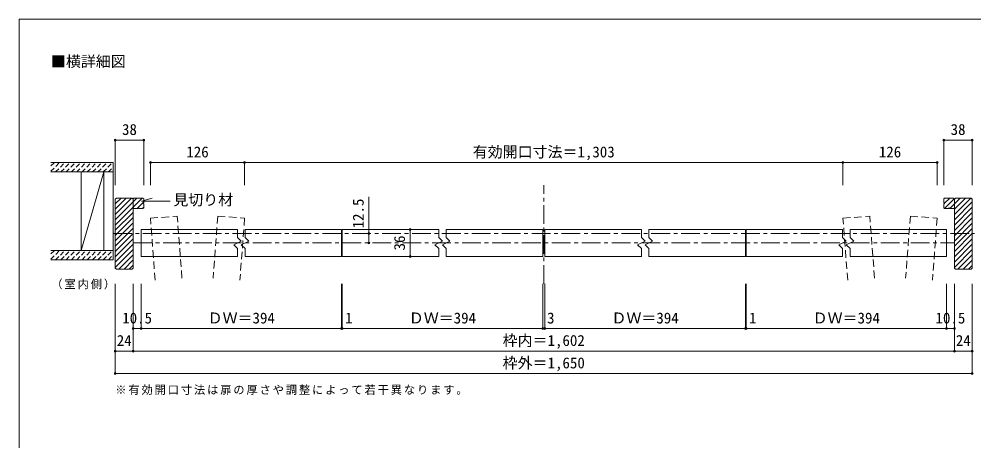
# Model space of a CAD drawing. Units: millimetres on the paper, with parts at other scales. Extents: x -197 to 281, y -138 to 137.
# Drawn here: x -197.2 to 58.2, y 24.2 to 137 of the extents above; entities that cross this region are included whole.
import ezdxf
from ezdxf.enums import TextEntityAlignment as Align

# ---------------------------------------------------------------- set-up
doc = ezdxf.new("R2010")
doc.units = ezdxf.units.MM
doc.header["$PDMODE"] = 32
doc.header["$PDSIZE"] = 0.5
for name, pattern in [('CHAIN1', [8, 5, -1, 1, -1]), ('DASHED1', [1.8, 1.2, -0.6]), ('DASHED2', [3, 2, -1])]:
    doc.linetypes.add(name, pattern=pattern)
for name, color, linetype, lineweight in [('0-1_通り芯', 4, 'CHAIN1', 9), ('0-3_仕上げ', 2, 'Continuous', 9), ('0-4_枠', 3, 'Continuous', 9), ('0-6_扉', 2, 'Continuous', 9), ('0-A_文字', 3, 'Continuous', 9), ('0-B_寸法', 7, 'Continuous', 9), ('0-C_ハッチ', 4, 'DASHED1', 9), ('1-A_文字', 7, 'Continuous', 9), ('F-0_補助線', 7, 'Continuous', 9)]:
    doc.layers.add(name, color=color, linetype=linetype, lineweight=lineweight)
doc.styles.add('ＭＳ ゴシック', font='')
doc.styles.get('ＭＳ ゴシック').set_extended_font_data('MS Gothic')

msp = doc.modelspace()

# ---------------------------------------------------------------- linework, layer by layer
at = {"layer": '0-1_通り芯'}
for p, q in [((-56.835, 66.25), (-56.835, 92.65)), ((-172.068, 79.65), (58.399, 79.65)), ((-166.668, 77.15), (52.999, 77.15))]:
    msp.add_line(p, q, dxfattribs=at)
at = {"layer": '0-3_仕上げ'}
for p, q in [((-188.667, 98.65), (-172.068, 98.65)), ((-188.667, 96.15), (-172.068, 96.15)), ((-180.568, 75.15), (-180.568, 96.15)), ((-174.568, 75.15), (-174.568, 96.15)), ((-188.667, 75.15), (-172.068, 75.15))]:
    msp.add_line(p, q, dxfattribs=at)
at = {"layer": '0-3_仕上げ', "color": 7}
msp.add_line((-174.568, 96.15), (-180.568, 75.15), dxfattribs=at)
at = {"layer": '0-3_仕上げ'}
msp.add_lwpolyline([(-188.667, 72.65), (-172.068, 72.65), (-172.068, 98.65)], dxfattribs=at)
at = {"layer": '0-4_枠'}
for p, q in [((-171.168, 89.15), (-171.468, 88.85)), ((-171.468, 88.85), (-171.468, 70.45)), ((-166.968, 89.15), (-171.168, 89.15)), ((-166.668, 88.85), (-166.968, 89.15)), ((-166.468, 89.15), (-166.668, 88.95)), ((-166.668, 70.45), (-166.668, 88.95)), ((52.799, 89.15), (52.999, 88.95)), ((52.999, 70.45), (52.999, 88.95)), ((57.499, 89.15), (57.799, 88.85)), ((57.799, 88.85), (57.799, 70.45)), ((52.799, 86.35), (52.999, 86.55))]:
    msp.add_line(p, q, dxfattribs=at)
for points in [[(-164.068, 87.75), (-163.868, 87.95), (-163.868, 88.95), (-164.068, 89.15), (-166.468, 89.15)], [(-165.268, 86.55), (-165.068, 86.35), (-164.068, 86.35), (-163.868, 86.55), (-163.868, 87.55), (-164.068, 87.75)], [(50.399, 87.75), (50.199, 87.95), (50.199, 88.95), (50.399, 89.15), (52.799, 89.15)], [(51.599, 86.55), (51.399, 86.35), (50.399, 86.35), (50.199, 86.55), (50.199, 87.55), (50.399, 87.75)], [(52.999, 88.85), (53.299, 89.15), (57.499, 89.15)], [(-166.668, 86.55), (-166.468, 86.35), (-165.468, 86.35), (-165.268, 86.55)], [(52.799, 86.35), (51.799, 86.35), (51.599, 86.55)], [(-171.468, 70.45), (-171.168, 70.15), (-166.968, 70.15), (-166.668, 70.45)], [(57.799, 70.45), (57.499, 70.15), (53.299, 70.15), (52.999, 70.45)]]:
    msp.add_lwpolyline(points, dxfattribs=at)
at = {"layer": '0-6_扉', "linetype": 'DASHED2'}
for p, q in [((-162.068, 83.781), (-154.889, 84.328)), ((-153.629, 67.768), (-154.889, 84.328)), ((-144.047, 84.328), (-145.307, 67.768)), ((-144.047, 84.328), (-136.868, 83.781)), ((23.199, 83.781), (30.378, 84.328)), ((31.638, 67.768), (30.378, 84.328)), ((41.219, 84.328), (39.96, 67.768)), ((41.219, 84.328), (48.399, 83.781)), ((-160.808, 67.222), (-162.068, 83.781)), ((-136.868, 83.781), (-138.128, 67.222)), ((24.458, 67.222), (23.199, 83.781)), ((48.399, 83.781), (47.139, 67.222))]:
    msp.add_line(p, q, dxfattribs=at)
at = {"layer": '0-6_扉', "color": 6}
for p, q in [((-164.568, 80.75), (-164.568, 73.55)), ((-164.568, 80.75), (-138.76, 80.75)), ((-136.76, 80.75), (-110.951, 80.75)), ((-110.951, 80.75), (-110.951, 73.55)), ((-110.751, 73.55), (-110.751, 80.75)), ((-110.751, 80.75), (-84.943, 80.75)), ((-82.943, 80.75), (-57.135, 80.75)), ((-57.135, 80.75), (-57.135, 73.55)), ((-56.535, 80.75), (-56.535, 73.55)), ((-56.535, 80.75), (-30.726, 80.75)), ((-28.726, 80.75), (-2.918, 80.75)), ((-2.918, 73.55), (-2.918, 80.75)), ((-2.718, 80.75), (-2.718, 73.55)), ((-2.718, 80.75), (23.09, 80.75)), ((25.09, 80.75), (50.899, 80.75)), ((50.899, 80.75), (50.899, 73.55)), ((-164.568, 73.55), (-138.76, 73.55)), ((-136.76, 73.55), (-110.951, 73.55)), ((-110.751, 73.55), (-84.943, 73.55)), ((-82.943, 73.55), (-57.135, 73.55)), ((-56.535, 73.55), (-30.726, 73.55)), ((-28.726, 73.55), (-2.918, 73.55)), ((-2.718, 73.55), (23.09, 73.55)), ((25.09, 73.55), (50.899, 73.55))]:
    msp.add_line(p, q, dxfattribs=at)
at = {"layer": '0-6_扉'}
for p, q in [((-138.76, 78.65), (-138.76, 80.75)), ((-136.76, 78.65), (-136.76, 80.75)), ((-84.943, 78.65), (-84.943, 80.75)), ((-82.943, 78.65), (-82.943, 80.75)), ((-30.726, 78.65), (-30.726, 80.75)), ((-28.726, 78.65), (-28.726, 80.75)), ((23.09, 78.65), (23.09, 80.75)), ((25.09, 78.65), (25.09, 80.75)), ((-31.726, 76.65), (-29.726, 77.65)), ((-30.726, 75.65), (-31.726, 76.65)), ((-29.726, 77.65), (-30.726, 78.65)), ((-29.726, 76.65), (-27.726, 77.65)), ((-28.726, 75.65), (-29.726, 76.65)), ((-27.726, 77.65), (-28.726, 78.65)), ((-138.76, 73.55), (-138.76, 75.65)), ((-136.76, 73.55), (-136.76, 75.65)), ((-84.943, 73.55), (-84.943, 75.65)), ((-82.943, 73.55), (-82.943, 75.65)), ((-30.726, 73.55), (-30.726, 75.65)), ((-28.726, 73.55), (-28.726, 75.65)), ((23.09, 73.55), (23.09, 75.65)), ((25.09, 73.55), (25.09, 75.65))]:
    msp.add_line(p, q, dxfattribs=at)
for points in [[(-138.76, 75.65), (-139.76, 76.65), (-137.76, 77.65), (-138.76, 78.65)], [(-136.76, 75.65), (-137.76, 76.65), (-135.76, 77.65), (-136.76, 78.65)], [(-84.943, 75.65), (-85.943, 76.65), (-83.943, 77.65), (-84.943, 78.65)], [(-82.943, 75.65), (-83.943, 76.65), (-81.943, 77.65), (-82.943, 78.65)], [(23.09, 75.65), (22.09, 76.65), (24.09, 77.65), (23.09, 78.65)], [(25.09, 75.65), (24.09, 76.65), (26.09, 77.65), (25.09, 78.65)]]:
    msp.add_lwpolyline(points, dxfattribs=at)
at = {"layer": '0-B_寸法', "color": 4}
for p, q in [((-171.468, 104.65), (-163.868, 104.65)), ((-171.468, 104.65), (-171.468, 92.65)), ((-163.868, 104.65), (-163.868, 92.65)), ((50.199, 104.65), (57.799, 104.65)), ((50.199, 104.65), (50.199, 92.65)), ((57.799, 104.65), (57.799, 92.65)), ((-136.868, 98.65), (-162.068, 98.65)), ((-162.068, 98.65), (-162.068, 92.65)), ((-136.868, 98.65), (-136.868, 92.65)), ((-136.868, 98.65), (-136.868, 92.65)), ((23.199, 98.65), (-136.868, 98.65)), ((48.399, 98.65), (23.199, 98.65)), ((23.199, 98.65), (23.199, 92.65)), ((48.399, 98.65), (48.399, 92.65)), ((-103.632, 89.498), (-103.632, 77.15)), ((-92.591, 80.75), (-92.591, 73.55)), ((-166.668, 54.25), (-166.668, 66.25)), ((-164.568, 54.25), (-164.568, 66.25)), ((-110.951, 54.25), (-110.951, 66.25)), ((-110.751, 54.25), (-110.751, 66.25)), ((-57.135, 54.25), (-57.135, 66.25)), ((-56.535, 54.25), (-56.535, 66.25)), ((-2.918, 54.25), (-2.918, 66.25)), ((-2.718, 54.25), (-2.718, 66.25)), ((50.899, 54.25), (50.899, 66.25)), ((52.999, 54.25), (52.999, 66.25)), ((-166.668, 54.25), (-164.568, 54.25)), ((-166.668, 48.25), (-166.668, 54.25)), ((-164.568, 54.25), (-110.951, 54.25)), ((-110.951, 54.25), (-110.751, 54.25)), ((-110.751, 54.25), (-57.135, 54.25)), ((-57.135, 54.25), (-56.535, 54.25)), ((-56.535, 54.25), (-2.918, 54.25)), ((-2.918, 54.25), (-2.718, 54.25)), ((-2.718, 54.25), (50.899, 54.25)), ((50.899, 54.25), (52.999, 54.25)), ((52.999, 48.25), (52.999, 54.25)), ((-171.468, 48.25), (-166.668, 48.25)), ((-166.668, 48.25), (52.999, 48.25)), ((52.999, 48.25), (57.799, 48.25)), ((-171.468, 42.25), (57.799, 42.25))]:
    msp.add_line(p, q, dxfattribs=at)
for points in [[(-171.468, 42.25), (-171.468, 48.25), (-171.468, 66.25)], [(57.799, 42.25), (57.799, 48.25), (57.799, 66.25)]]:
    msp.add_lwpolyline(points, dxfattribs=at)
at = {"layer": '0-B_寸法'}
for p in [(-171.468, 104.65), (-163.868, 104.65), (50.199, 104.65), (57.799, 104.65), (-162.068, 98.65), (-136.868, 98.65), (23.199, 98.65), (48.399, 98.65), (-103.632, 79.65), (-92.591, 80.75), (-103.632, 77.15), (-92.591, 73.55), (-166.668, 54.25), (-164.568, 54.25), (-110.951, 54.25), (-110.751, 54.25), (-57.135, 54.25), (-56.535, 54.25), (-2.918, 54.25), (-2.718, 54.25), (50.899, 54.25), (52.999, 54.25), (-171.468, 48.25), (-166.668, 48.25), (52.999, 48.25), (57.799, 48.25), (-171.468, 42.25), (57.799, 42.25)]:
    msp.add_point(p, dxfattribs=at)
at = {"layer": '0-C_ハッチ'}
for p, q in [((-188.667, 96.337), (-186.353, 98.65)), ((-188.667, 97.751), (-187.768, 98.65)), ((-187.439, 96.15), (-184.939, 98.65)), ((-186.025, 96.15), (-183.525, 98.65)), ((-184.611, 96.15), (-182.111, 98.65)), ((-183.197, 96.15), (-180.697, 98.65)), ((-181.782, 96.15), (-179.282, 98.65)), ((-180.368, 96.15), (-177.868, 98.65)), ((-178.954, 96.15), (-176.454, 98.65)), ((-177.54, 96.15), (-175.04, 98.65)), ((-176.126, 96.15), (-173.626, 98.65)), ((-174.711, 96.15), (-172.211, 98.65)), ((-173.297, 96.15), (-172.068, 97.379)), ((-188.667, 72.837), (-186.353, 75.15)), ((-188.667, 74.251), (-187.768, 75.15)), ((-187.439, 72.65), (-184.939, 75.15)), ((-186.025, 72.65), (-183.525, 75.15)), ((-184.611, 72.65), (-182.111, 75.15)), ((-183.197, 72.65), (-180.697, 75.15)), ((-181.782, 72.65), (-179.282, 75.15)), ((-180.368, 72.65), (-177.868, 75.15)), ((-178.954, 72.65), (-176.454, 75.15)), ((-177.54, 72.65), (-175.04, 75.15)), ((-176.126, 72.65), (-173.626, 75.15)), ((-174.711, 72.65), (-172.211, 75.15)), ((-173.297, 72.65), (-172.068, 73.879))]:
    msp.add_line(p, q, dxfattribs=at)
at = {"layer": '0-C_ハッチ', "linetype": 'Continuous'}
for p, q in [((-171.468, 84.783), (-167.101, 89.15)), ((-171.468, 86.197), (-168.515, 89.15)), ((-171.468, 87.612), (-169.93, 89.15)), ((-171.468, 83.369), (-166.668, 88.169)), ((-166.668, 86.755), (-164.273, 89.15)), ((-166.668, 88.169), (-165.687, 89.15)), ((-165.658, 86.35), (-163.868, 88.14)), ((50.371, 87.777), (51.744, 89.15)), ((50.379, 86.37), (52.979, 88.97)), ((51.786, 86.363), (52.999, 87.576)), ((52.999, 84.748), (57.401, 89.15)), ((52.999, 86.162), (55.987, 89.15)), ((52.999, 87.576), (54.573, 89.15)), ((52.999, 83.333), (57.799, 88.133)), ((-171.468, 81.955), (-166.668, 86.755)), ((-171.468, 80.54), (-166.668, 85.34)), ((-164.244, 86.35), (-163.868, 86.726)), ((52.999, 81.919), (57.799, 86.719)), ((52.999, 80.505), (57.799, 85.305)), ((-171.468, 79.126), (-166.668, 83.926)), ((-171.468, 77.712), (-166.668, 82.512)), ((52.999, 79.091), (57.799, 83.891)), ((52.999, 77.676), (57.799, 82.476)), ((-171.468, 76.298), (-166.668, 81.098)), ((-171.468, 74.884), (-166.668, 79.684)), ((52.999, 76.262), (57.799, 81.062)), ((52.999, 74.848), (57.799, 79.648)), ((-171.468, 73.469), (-166.668, 78.269)), ((-171.468, 72.055), (-166.668, 76.855)), ((52.999, 73.434), (57.799, 78.234)), ((52.999, 72.02), (57.799, 76.82)), ((-171.468, 70.641), (-166.668, 75.441)), ((52.999, 70.605), (57.799, 75.405)), ((-170.545, 70.15), (-166.668, 74.027)), ((-169.131, 70.15), (-166.668, 72.613)), ((53.957, 70.15), (57.799, 73.991)), ((55.372, 70.15), (57.799, 72.577)), ((-167.716, 70.15), (-166.668, 71.198)), ((56.786, 70.15), (57.799, 71.163))]:
    msp.add_line(p, q, dxfattribs=at)
at = {"layer": '1-A_文字'}
for q in [(-161.583, 89.101), (-156.767, 88.325)]:
    msp.add_line((-164.481, 88.325), q, dxfattribs=at)
at = {"layer": 'F-0_補助線', "color": 3, "lineweight": 18}
msp.add_lwpolyline([(-197.2, 137), (197.8, 137), (197.8, -138), (-197.2, -138)], close=True, dxfattribs=at)

# ---------------------------------------------------------------- texts
at = {"layer": '0-A_文字', "color": 7, "style": 'ＭＳ ゴシック'}
msp.add_text('■横詳細図', height=2.933, dxfattribs=at).set_placement((-188.667, 123.333), align=Align.BOTTOM_LEFT)
at = {"layer": '0-A_文字', "color": 7, "char_height": 2.199, "attachment_point": 7, "style": 'ＭＳ ゴシック'}
for s, insert in [('\\T1.17;（室内側）', (-188.567, 64.75)), ('\\T1.17;※有効開口寸法は扉の厚さや調整によって若干異なります。', (-171.468, 36.511))]:
    msp.add_mtext(s, dxfattribs=dict(at, insert=insert))
at = {"layer": '0-B_寸法', "style": 'ＭＳ ゴシック'}
for s, p in [('38', (-169.668, 105.15)), ('38', (51.999, 105.15)), ('126', (-152.468, 99.15)), ('有効開口寸法＝1,303', (-75.835, 99.15)), ('126', (32.799, 99.15)), ('10.5', (-169.618, 54.75)), ('ＤＷ＝394', (-146.76, 54.75)), ('1', (-109.98, 54.75)), ('ＤＷ＝394', (-92.943, 54.75)), ('3', (-55.963, 54.75)), ('ＤＷ＝394', (-38.726, 54.75)), ('1', (-1.947, 54.75)), ('ＤＷ＝394', (15.09, 54.75)), ('10.5', (47.949, 54.75)), ('24', (-171.068, 48.75)), ('枠内＝1,602', (-67.835, 48.75)), ('24', (53.399, 48.75)), ('枠外＝1,650', (-67.835, 42.75))]:
    msp.add_text(s, height=2.933, dxfattribs=at).set_placement(p, align=Align.BOTTOM_LEFT)
for s, p in [('12.5', (-104.132, 81.048)), ('36', (-93.091, 75.15))]:
    msp.add_text(s, height=2.933, rotation=90, dxfattribs=at).set_placement(p, align=Align.BOTTOM_LEFT)
at = {"layer": '1-A_文字', "style": 'ＭＳ ゴシック'}
msp.add_text('見切り材', height=2.933, dxfattribs=at).set_placement((-155.938, 86.361), align=Align.BOTTOM_LEFT)

doc.saveas('drawing.dxf')
